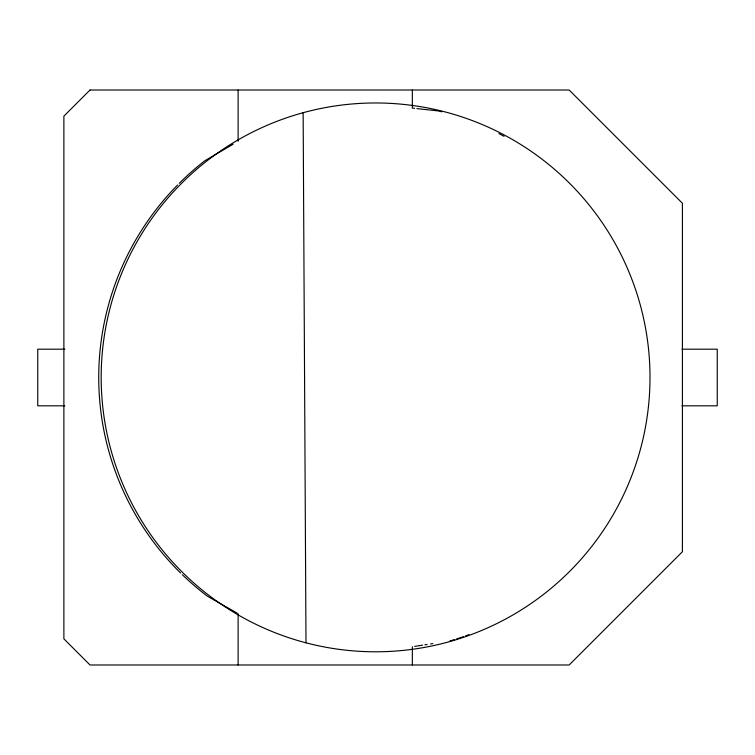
<?xml version="1.0" encoding="UTF-8"?>
<svg xmlns="http://www.w3.org/2000/svg" width="755" height="755" viewBox="0 0 755 755"><rect width="100%" height="100%" fill="white"/><g stroke="black" fill="none" stroke-linecap="round" stroke-linejoin="round"><path stroke-width="1.13" d="M233.078 144.243L204.86 160.739A274.414 274.414 0 0 0 179.265 183.305M414.627 646.384L422.611 645.157M424.886 644.808L427.17 644.449M430.586 643.93L432.87 643.571M64.817 349.188L37.75 349.188L37.75 405.812L64.817 405.812M681.954 349.188L717.25 349.188L717.25 405.812L681.954 405.812M414.608 108.343L412.343 108.097L412.343 90.015M416.864 108.597L438.334 110.938A274.414 274.414 0 0 1 441.722 111.797M237.127 613.126L207.332 596.148A274.414 274.414 0 0 1 182.323 574.706M303.142 112.703A274.414 274.414 0 0 0 182.597 572.46A274.414 274.414 0 0 0 641.033 446.969A274.414 274.414 0 0 0 303.142 112.703L305.992 642.816M412.343 646.733L412.343 664.985M238.118 90.015L238.118 141.289M238.118 613.692L238.118 664.985M468.902 634.662A274.414 274.414 0 0 1 465.571 635.88M463.353 636.663A274.414 274.414 0 0 1 456.671 638.89M454.434 639.598A274.414 274.414 0 0 1 449.971 640.938M180.634 573.054A274.414 274.414 0 0 1 177.595 184.984M498.913 133.607A274.414 274.414 0 0 1 504.076 136.334M90.015 90.015L63.882 116.157L63.882 638.843L90.015 664.985L569.157 664.985L682.407 551.735L682.407 203.265L569.157 90.015L90.015 90.015"/></g></svg>
